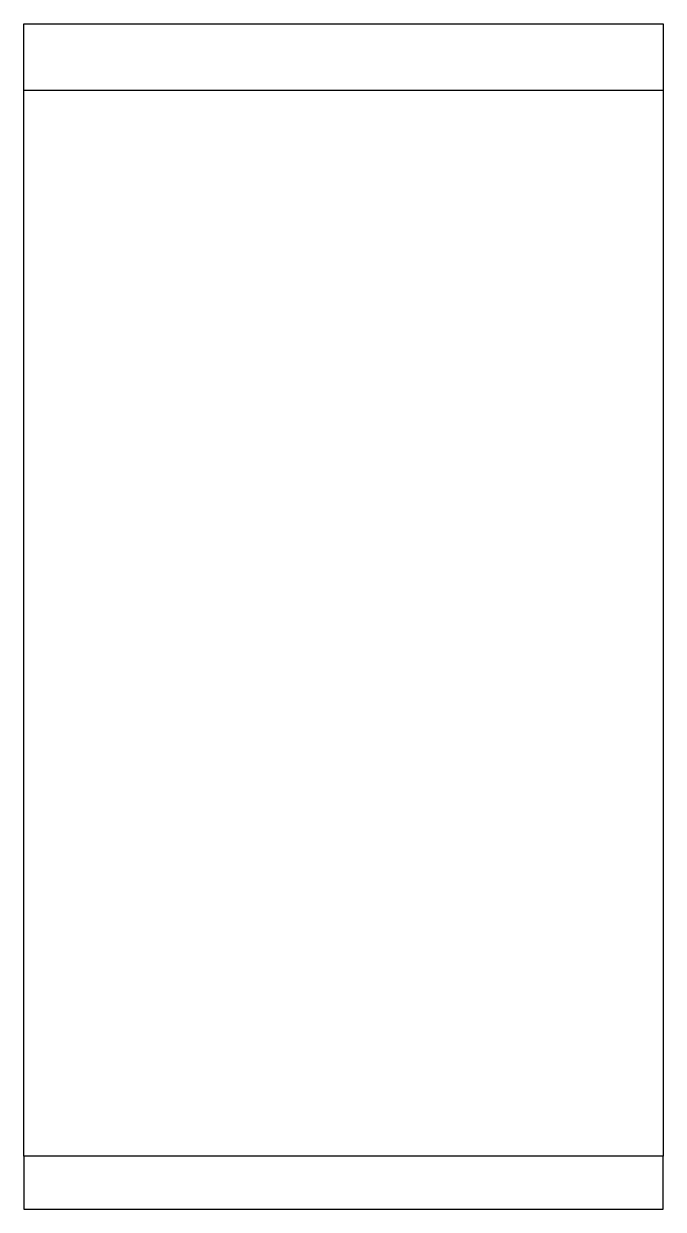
# Model space of a CAD drawing. Extents: x 0 to 48, y 0 to 89.
import ezdxf

# ---------------------------------------------------------------- set-up
doc = ezdxf.new("R2010")
doc.units = 0
doc.header["$LTSCALE"] = 3
doc.linetypes.add('HIDDEN', pattern=[0])
doc.layers.get('0').update_dxf_attribs({"linetype": 'CONTINUOUS'})
doc.layers.add('HID', color=7, linetype='HIDDEN')

msp = doc.modelspace()

# ---------------------------------------------------------------- linework, layer by layer
at = {"color": 0}
for p, q in [((0, 84), (0, 89)), ((0, 89), (48, 89)), ((48, 89), (48, 84)), ((0, 84), (48, 84))]:
    msp.add_line(p, q, dxfattribs=at)
at = {"layer": 'HID', "color": 0}
for p, q in [((0, 4), (0, 84)), ((48, 84), (48, 4)), ((48, 4), (0, 4)), ((0, 4), (0, 0)), ((48, 0), (48, 4)), ((0, 0), (48, 0))]:
    msp.add_line(p, q, dxfattribs=at)

doc.saveas('drawing.dxf')
